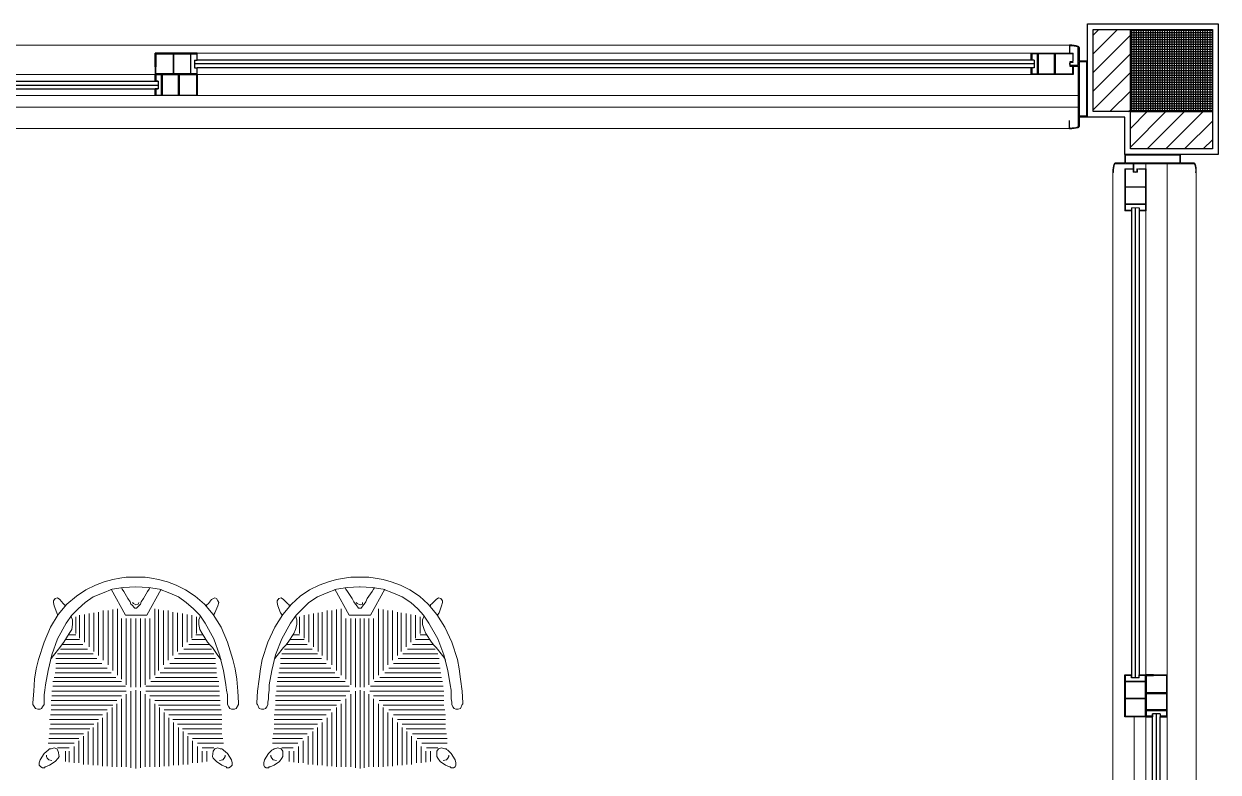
# Model space of a CAD drawing. Extents: x 233 to 569, y -241 to -74.
# Drawn here: x 289.73 to 292.928, y -168.64 to -166.635 of the extents above; entities that cross this region are included whole.
import ezdxf

# ---------------------------------------------------------------- set-up
doc = ezdxf.new("R2010")
doc.units = 0
doc.header["$MEASUREMENT"] = 0
for name, color, linetype in [('2D N 0 PB ABER CORTE', 1, 'CONTINUOUS'), ('2D N 0 PB DECO MUEBLES', 251, 'CONTINUOUS'), ('2D N 0 PB MUROS MAMP', 1, 'CONTINUOUS'), ('2D N 0 PB MUROS MAMP HATCH', 10, 'CONTINUOUS'), ('2D N 0 PB MUROS REVOQUES', 7, 'CONTINUOUS'), ('2D N 00 EST PL COL BORDES', 7, 'CONTINUOUS'), ('2D N 00 EST PL COL HATCH', 92, 'CONTINUOUS')]:
    doc.layers.add(name, color=color, linetype=linetype)
doc.layers.add('2D N 0 PB ABER VISTA', color=1, linetype='CONTINUOUS', lineweight=9)

msp = doc.modelspace()

# ---------------------------------------------------------------- hatches: boundary and pattern name
at = {"layer": '2D N 0 PB MUROS MAMP HATCH'}
h = msp.add_hatch(dxfattribs=at)
h.set_pattern_fill('JIS_WOOD', color=256, scale=0.05)
h.set_pattern_definition([(45, (303.264027, -186.295074), (-0.025, 0.025), [])])
h.paths.add_polyline_path([(292.9135, -166.9702), (292.9135, -166.8702), (292.6935, -166.8702), (292.6935, -166.9702)])
h.paths.add_polyline_path([(292.6935, -166.6502), (292.5935, -166.6502), (292.5935, -166.8702), (292.6935, -166.8702)])
at = {"layer": '2D N 00 EST PL COL HATCH'}
h = msp.add_hatch(dxfattribs=at)
h.set_pattern_fill('NET', color=256, scale=0.002, angle=90)
h.set_pattern_definition([(90, (281.311756, -54.4852896), (-0.00635, 2e-18), []), (180, (281.311756, -54.4852896), (-2e-18, -0.00635), [])])
h.paths.add_polyline_path([(292.9135, -166.6502), (292.6935, -166.6502), (292.6935, -166.8702), (292.9135, -166.8702)])

# ---------------------------------------------------------------- linework, layer by layer
at = {"layer": '2D N 0 PB ABER CORTE'}
for p, q in [((290.1948, -166.7138), (290.0821, -166.7138)), ((290.0821, -166.7502), (290.0821, -166.7138)), ((290.0837, -166.7153), (290.1296, -166.7153)), ((290.0837, -166.7153), (290.0837, -166.7502)), ((290.1331, -166.7153), (290.1753, -166.7153)), ((290.1789, -166.7153), (290.1922, -166.7153)), ((290.1948, -166.7323), (290.1948, -166.7138)), ((292.428, -166.7138), (292.5406, -166.7138)), ((292.428, -166.7323), (292.428, -166.7138)), ((292.4438, -166.7153), (292.4305, -166.7153)), ((292.4896, -166.7153), (292.4474, -166.7153)), ((292.5391, -166.7153), (292.4932, -166.7153)), ((292.5391, -166.7153), (292.5391, -166.7342)), ((292.5406, -166.7342), (292.5406, -166.7138)), ((290.1306, -166.7163), (290.1306, -166.7681)), ((290.1321, -166.7681), (290.1321, -166.7163)), ((290.1764, -166.7163), (290.1764, -166.7681)), ((290.1779, -166.7681), (290.1779, -166.7163)), ((290.1869, -166.7323), (290.1869, -166.7526)), ((290.1869, -166.7323), (290.1948, -166.7323)), ((292.4359, -166.7425), (290.1869, -166.7425)), ((290.1933, -166.7163), (290.1933, -166.7323)), ((292.428, -166.7323), (290.1948, -166.7323)), ((292.4359, -166.7323), (292.428, -166.7323)), ((292.4295, -166.7163), (292.4295, -166.7323)), ((292.4359, -166.7323), (292.4359, -166.7526)), ((292.4449, -166.7681), (292.4449, -166.7163)), ((292.4464, -166.7163), (292.4464, -166.7681)), ((292.4906, -166.7681), (292.4906, -166.7163)), ((292.4922, -166.7163), (292.4922, -166.7681)), ((292.5406, -166.7342), (292.5391, -166.7342)), ((290.0821, -166.7502), (290.0821, -166.7706)), ((290.0821, -166.7889), (290.0821, -166.7704)), ((290.0821, -166.7704), (290.1948, -166.7704)), ((290.0821, -166.7706), (290.1948, -166.7706)), ((290.0837, -166.7691), (290.0837, -166.7502)), ((290.1296, -166.7691), (290.0837, -166.7691)), ((290.0837, -166.7729), (290.0837, -166.7889)), ((290.098, -166.7719), (290.0847, -166.7719)), ((290.099, -166.8247), (290.099, -166.7729)), ((290.1006, -166.7729), (290.1006, -166.8247)), ((290.1438, -166.7719), (290.1016, -166.7719)), ((290.1753, -166.7691), (290.1331, -166.7691)), ((290.1448, -166.8247), (290.1448, -166.7729)), ((290.1463, -166.7729), (290.1463, -166.8247)), ((290.1933, -166.7719), (290.1474, -166.7719)), ((290.1922, -166.7691), (290.1789, -166.7691)), ((290.1869, -166.7526), (290.1948, -166.7526)), ((290.1933, -166.7526), (290.1933, -166.7681)), ((290.1933, -166.8257), (290.1933, -166.7719)), ((290.1948, -166.7706), (290.1948, -166.7526)), ((292.428, -166.7526), (290.1948, -166.7526)), ((290.1948, -166.7704), (290.1948, -166.8272)), ((292.4359, -166.7526), (292.428, -166.7526)), ((292.428, -166.7706), (292.428, -166.7526)), ((292.5406, -166.7706), (292.428, -166.7706)), ((292.4295, -166.7526), (292.4295, -166.7681)), ((292.4305, -166.7691), (292.4438, -166.7691)), ((292.4474, -166.7691), (292.4896, -166.7691)), ((292.4932, -166.7691), (292.5391, -166.7691)), ((292.5406, -166.7502), (292.5391, -166.7502)), ((292.5391, -166.7691), (292.5391, -166.7502)), ((292.5406, -166.7502), (292.5406, -166.7706)), ((289.0457, -166.7991), (290.09, -166.7991)), ((289.0457, -166.8092), (290.09, -166.8092)), ((289.0536, -166.7889), (290.09, -166.7889)), ((290.09, -166.7889), (290.0821, -166.7889)), ((290.09, -166.8092), (290.0821, -166.8092)), ((290.0821, -166.8272), (290.0821, -166.8092)), ((290.0837, -166.8092), (290.0837, -166.8247)), ((290.09, -166.7889), (290.09, -166.8092)), ((290.1933, -166.7889), (290.1948, -166.7889)), ((290.1933, -166.7991), (290.1948, -166.7991)), ((290.1933, -166.8092), (290.1948, -166.8092)), ((290.1948, -166.8272), (290.0821, -166.8272)), ((290.0847, -166.8257), (290.098, -166.8257)), ((290.1016, -166.8257), (290.1438, -166.8257)), ((290.1474, -166.8257), (290.1933, -166.8257)), ((292.6965, -167.1278), (292.6965, -168.3868)), ((292.7067, -167.1278), (292.7067, -168.3868)), ((292.7168, -167.1278), (292.7168, -168.3804)), ((292.6785, -168.4915), (292.6785, -168.3788)), ((292.6785, -168.3788), (292.6965, -168.3788)), ((292.6965, -168.3868), (292.6965, -168.3788)), ((292.7168, -168.3788), (292.7353, -168.3788)), ((292.7168, -168.3868), (292.7168, -168.3788)), ((292.7555, -168.3788), (292.7351, -168.3788)), ((292.7351, -168.3788), (292.7351, -168.4915)), ((292.7353, -168.3788), (292.7353, -168.4915)), ((292.7555, -168.3788), (292.7919, -168.3788)), ((292.7919, -168.4915), (292.7919, -168.3788)), ((292.68, -168.3814), (292.68, -168.3947)), ((292.68, -168.3983), (292.68, -168.4405)), ((292.6965, -168.3804), (292.6811, -168.3804)), ((292.6811, -168.3957), (292.7328, -168.3957)), ((292.7328, -168.3973), (292.6811, -168.3973)), ((292.7168, -168.3868), (292.6965, -168.3868)), ((292.7328, -168.3804), (292.7168, -168.3804)), ((292.7338, -168.3947), (292.7338, -168.3814)), ((292.7338, -168.4405), (292.7338, -168.3983)), ((292.7366, -168.4263), (292.7366, -168.3804)), ((292.7366, -168.3804), (292.7555, -168.3804)), ((292.7904, -168.3804), (292.7555, -168.3804)), ((292.7904, -168.3804), (292.7904, -168.4263)), ((292.6811, -168.4415), (292.7328, -168.4415)), ((292.7328, -168.4431), (292.6811, -168.4431)), ((292.7366, -168.472), (292.7366, -168.4298)), ((292.7894, -168.4273), (292.7377, -168.4273)), ((292.7377, -168.4288), (292.7894, -168.4288)), ((292.7904, -168.4298), (292.7904, -168.472)), ((292.68, -168.4441), (292.68, -168.49)), ((292.7338, -168.49), (292.7338, -168.4441)), ((292.7894, -168.4731), (292.7377, -168.4731)), ((292.7377, -168.4746), (292.7894, -168.4746)), ((292.7353, -168.4915), (292.6785, -168.4915)), ((292.68, -168.49), (292.7338, -168.49)), ((292.6965, -168.49), (292.6965, -168.4915)), ((292.7066, -168.49), (292.7066, -168.4915)), ((292.7168, -168.49), (292.7168, -168.4915)), ((292.7351, -168.4915), (292.7531, -168.4915)), ((292.7366, -168.4889), (292.7366, -168.4756)), ((292.7531, -168.49), (292.7377, -168.49)), ((292.7531, -169.8385), (292.7531, -168.4836)), ((292.7734, -168.4836), (292.7531, -168.4836)), ((292.7531, -168.4836), (292.7531, -168.4915)), ((292.7633, -169.8449), (292.7633, -168.4836)), ((292.7734, -168.4836), (292.7734, -168.4915)), ((292.7894, -168.49), (292.7734, -168.49)), ((292.7734, -169.8449), (292.7734, -168.4915)), ((292.7734, -168.4915), (292.7919, -168.4915)), ((292.7904, -168.4756), (292.7904, -168.4889))]:
    msp.add_line(p, q, dxfattribs=at)
at = {"layer": '2D N 0 PB ABER CORTE', "color": 251}
for p, q in [((292.5304, -166.6933), (292.5304, -166.7138)), ((292.5304, -166.9146), (292.5304, -166.8941))]:
    msp.add_line(p, q, dxfattribs=at)
at = {"layer": '2D N 0 PB ABER CORTE', "color": 1}
for p, q in [((292.5539, -166.7455), (292.5539, -166.6977)), ((292.556, -166.6983), (292.556, -166.7338)), ((292.556, -166.723), (292.556, -166.6983)), ((292.556, -166.7007), (292.556, -166.7255)), ((292.556, -166.7007), (292.556, -166.7179)), ((292.556, -166.7255), (292.556, -166.7007)), ((292.5313, -166.7374), (292.5304, -166.7425)), ((292.5304, -166.7425), (292.5313, -166.7476)), ((292.5319, -166.7425), (292.5327, -166.7381)), ((292.5326, -166.7466), (292.5319, -166.7425)), ((292.5401, -166.7365), (292.5323, -166.7365)), ((292.5529, -166.7466), (292.5326, -166.7466)), ((292.5327, -166.7381), (292.5401, -166.7381)), ((292.5406, -166.7375), (292.5406, -166.737)), ((292.556, -166.7373), (292.556, -166.8813)), ((292.5765, -166.7368), (292.5565, -166.7368)), ((292.5785, -166.7348), (292.557, -166.7348)), ((292.5575, -166.7348), (292.557, -166.7348)), ((292.5765, -166.8818), (292.5765, -166.7368)), ((292.5785, -166.8852), (292.5785, -166.7361)), ((292.5323, -166.7484), (292.5529, -166.7484)), ((292.5539, -166.7494), (292.5539, -166.8124)), ((292.5539, -166.7494), (292.5539, -166.9102)), ((292.556, -166.9097), (292.556, -166.8849)), ((292.556, -166.8849), (292.556, -166.9097)), ((292.556, -166.8849), (292.556, -166.9021)), ((292.5565, -166.8818), (292.5765, -166.8818)), ((292.5575, -166.8839), (292.557, -166.8839)), ((292.557, -166.8839), (292.5785, -166.8839))]:
    msp.add_line(p, q, dxfattribs=at)
at = {"layer": '2D N 0 PB ABER CORTE'}
for centre, start, end in [((290.1296, -166.7163), 0, 90), ((290.1331, -166.7163), 90, 180), ((290.1753, -166.7163), 0, 90), ((290.1789, -166.7163), 90, 180), ((290.1922, -166.7163), 0, 90), ((292.4305, -166.7163), 90, 180), ((292.4438, -166.7163), 0, 90), ((292.4474, -166.7163), 90, 180), ((292.4896, -166.7163), 0, 90), ((292.4932, -166.7163), 90, 180), ((290.0847, -166.7729), 90, 180), ((290.098, -166.7729), 0, 90), ((290.1016, -166.7729), 90, 180), ((290.1296, -166.7681), 270, 0), ((290.1331, -166.7681), 180, 270), ((290.1438, -166.7729), 0, 90), ((290.1474, -166.7729), 90, 180), ((290.1753, -166.7681), 270, 0), ((290.1789, -166.7681), 180, 270), ((290.1922, -166.7681), 270, 0), ((292.4305, -166.7681), 180, 270), ((292.4438, -166.7681), 270, 0), ((292.4474, -166.7681), 180, 270), ((292.4896, -166.7681), 270, 0), ((292.4932, -166.7681), 180, 270), ((290.0847, -166.8247), 180, 270), ((290.098, -166.8247), 270, 0), ((290.1016, -166.8247), 180, 270), ((290.1438, -166.8247), 270, 0), ((290.1474, -166.8247), 180, 270), ((292.6811, -168.3814), 90, 180), ((292.6811, -168.3947), 180, 270), ((292.6811, -168.3983), 90, 180), ((292.7328, -168.3814), 0, 90), ((292.7328, -168.3947), 270, 0), ((292.7328, -168.3983), 0, 90), ((292.6811, -168.4405), 180, 270), ((292.6811, -168.4441), 90, 180), ((292.7328, -168.4405), 270, 0), ((292.7328, -168.4441), 0, 90), ((292.7377, -168.4263), 180, 270), ((292.7377, -168.4298), 90, 180), ((292.7894, -168.4263), 270, 0), ((292.7894, -168.4298), 0, 90), ((292.7377, -168.472), 180, 270), ((292.7377, -168.4756), 90, 180), ((292.7894, -168.472), 270, 0), ((292.7894, -168.4756), 0, 90), ((292.7377, -168.4889), 180, 270), ((292.7894, -168.4889), 270, 0)]:
    msp.add_arc(centre, 0.00102, start, end, dxfattribs=at)
at = {"layer": '2D N 0 PB ABER CORTE', "color": 1}
for centre, radius, start, end in [((292.5314, -166.6933), 0.00102, 90.7743, 330.4385), ((292.5324, -166.7691), 0.0768, 73.8724, 90.7743), ((292.5324, -166.7691), 0.0753, 73.9866, 90.1015), ((292.5529, -166.6977), 0.00102, 0, 73.9866), ((292.5529, -166.6983), 0.00307, 0, 73.8724), ((292.5323, -166.7375), 0.00102, 90, 170), ((292.5323, -166.7474), 0.00102, 190, 270), ((292.5401, -166.737), 0.000512, 0, 90), ((292.5401, -166.7375), 0.000512, 270, 0), ((292.5529, -166.7455), 0.00102, 270, 0), ((292.557, -166.7338), 0.00102, 180, 270), ((292.5565, -166.7373), 0.000512, 90, 180), ((292.5529, -166.7494), 0.00102, 0, 90), ((292.5565, -166.8813), 0.000512, 180, 270), ((292.557, -166.8849), 0.00102, 90, 180), ((292.5314, -166.9146), 0.00102, 29.5615, 269.2257), ((292.5324, -166.8388), 0.0768, 269.2257, 286.1276), ((292.5324, -166.8388), 0.0753, 269.8985, 286.0134), ((292.5529, -166.9102), 0.00102, 286.0134, 0), ((292.5529, -166.9097), 0.00307, 286.1276, 0)]:
    msp.add_arc(centre, radius, start, end, dxfattribs=at)
at = {"layer": '2D N 0 PB ABER VISTA', "color": 251}
for p, q in [((292.5314, -166.6923), (286.5233, -166.6923)), ((292.5304, -166.7135), (290.1385, -166.7135)), ((292.428, -166.7704), (288.941, -166.7704)), ((292.5539, -166.8272), (289.1286, -166.8272)), ((288.3648, -166.8584), (292.5539, -166.8584)), ((286.5256, -166.9156), (292.5314, -166.9156)), ((292.6468, -167.0323), (292.6468, -171.2981)), ((292.7351, -167.0098), (292.7351, -169.8346)), ((292.7922, -167.0098), (292.7922, -168.4852)), ((292.8701, -171.2984), (292.8701, -167.03)), ((292.7066, -167.1278), (292.7066, -168.3868)), ((292.792, -167.1357), (292.792, -170.0223)), ((292.704, -168.4915), (292.704, -171.3187))]:
    msp.add_line(p, q, dxfattribs=at)
at = {"layer": '2D N 0 PB ABER VISTA', "color": 1}
for p, q in [((292.6785, -167.0067), (292.6785, -166.9852)), ((292.6785, -166.9852), (292.8276, -166.9852)), ((292.6805, -167.0072), (292.6805, -166.9872)), ((292.6805, -166.9872), (292.8256, -166.9872)), ((292.8256, -166.9872), (292.8256, -167.0072)), ((292.8276, -166.9852), (292.8276, -167.0067)), ((292.6997, -167.0098), (292.6522, -167.0098)), ((292.6905, -167.0098), (292.6522, -167.0098)), ((292.8169, -167.0098), (292.6522, -167.0098)), ((292.6527, -167.0077), (292.6775, -167.0077)), ((292.6775, -167.0077), (292.6527, -167.0077)), ((292.6775, -167.0077), (292.6603, -167.0077)), ((292.6785, -167.0062), (292.6785, -167.0067)), ((292.772, -167.0077), (292.6811, -167.0077)), ((292.6865, -167.0077), (292.6811, -167.0077)), ((292.7008, -167.0314), (292.7008, -167.0108)), ((292.7067, -167.0333), (292.7016, -167.0324)), ((292.7026, -167.0108), (292.7026, -167.031)), ((292.7026, -167.031), (292.7067, -167.0317)), ((292.7067, -167.0317), (292.7111, -167.031)), ((292.7118, -167.0324), (292.7067, -167.0333)), ((292.7111, -167.031), (292.7111, -167.0236)), ((292.7116, -167.0231), (292.7121, -167.0231)), ((292.7126, -167.0236), (292.7126, -167.0314)), ((292.8251, -167.0077), (292.772, -167.0077)), ((292.8169, -167.0098), (292.8647, -167.0098)), ((292.8276, -167.0062), (292.8276, -167.0067)), ((292.8286, -167.0077), (292.8617, -167.0077)), ((292.8617, -167.0077), (292.8369, -167.0077)), ((292.8394, -167.0077), (292.8641, -167.0077)), ((292.8617, -167.0077), (292.8445, -167.0077))]:
    msp.add_line(p, q, dxfattribs=at)
at = {"layer": '2D N 0 PB ABER VISTA'}
for p, q in [((292.6785, -167.0231), (292.6785, -167.1357)), ((292.6989, -167.0231), (292.6785, -167.0231)), ((292.6801, -167.0246), (292.6989, -167.0246)), ((292.6801, -167.0705), (292.6801, -167.0246)), ((292.6989, -167.0231), (292.6989, -167.0246)), ((292.715, -167.0231), (292.715, -167.0246)), ((292.715, -167.0231), (292.7354, -167.0231)), ((292.7338, -167.0246), (292.715, -167.0246)), ((292.7338, -167.0246), (292.7338, -167.0705)), ((292.7354, -167.1357), (292.7354, -167.0231)), ((292.6801, -167.1163), (292.6801, -167.0741)), ((292.7328, -167.0715), (292.6811, -167.0715)), ((292.6811, -167.073), (292.7328, -167.073)), ((292.7338, -167.0741), (292.7338, -167.1163)), ((292.6801, -167.1332), (292.6801, -167.1198)), ((292.7328, -167.1173), (292.6811, -167.1173)), ((292.6811, -167.1188), (292.7328, -167.1188)), ((292.6965, -167.1278), (292.6965, -167.1357)), ((292.7168, -167.1278), (292.6965, -167.1278)), ((292.7168, -167.1278), (292.7168, -167.1357)), ((292.7338, -167.1198), (292.7338, -167.1332)), ((292.6785, -167.1357), (292.6965, -167.1357)), ((292.6965, -167.1342), (292.6811, -167.1342)), ((292.7328, -167.1342), (292.7168, -167.1342)), ((292.7168, -167.1357), (292.7354, -167.1357))]:
    msp.add_line(p, q, dxfattribs=at)
at = {"layer": '2D N 0 PB ABER VISTA', "color": 1}
for centre, radius, start, end in [((292.7236, -167.0313), 0.0768, 163.8724, 180.7743), ((292.6478, -167.0323), 0.00102, 180.7743, 60.4385), ((292.7236, -167.0313), 0.0753, 163.9866, 180.1015), ((292.6527, -167.0108), 0.00307, 90, 163.8724), ((292.6522, -167.0108), 0.00102, 90, 163.9866), ((292.6775, -167.0067), 0.00102, 270, 0), ((292.6811, -167.0072), 0.000512, 180, 270), ((292.7018, -167.0314), 0.00102, 180, 260), ((292.7116, -167.0236), 0.000512, 90, 180), ((292.7116, -167.0314), 0.00102, 280, 360), ((292.7121, -167.0236), 0.000512, 0, 90), ((292.8251, -167.0072), 0.000512, 270, 0), ((292.8286, -167.0067), 0.00102, 180, 270), ((292.8641, -167.0108), 0.00307, 16.1276, 90), ((292.8647, -167.0108), 0.00102, 16.0134, 90), ((292.7933, -167.0313), 0.0753, 359.8985, 16.0134), ((292.7933, -167.0313), 0.0768, 359.2257, 16.1276), ((292.8691, -167.0323), 0.00102, 119.5615, 359.2257)]:
    msp.add_arc(centre, radius, start, end, dxfattribs=at)
at = {"layer": '2D N 0 PB ABER VISTA'}
for centre, start, end in [((292.6811, -167.0705), 180, 270), ((292.6811, -167.0741), 90, 180), ((292.7328, -167.0705), 270, 0), ((292.7328, -167.0741), 0, 90), ((292.6811, -167.1163), 180, 270), ((292.6811, -167.1198), 90, 180), ((292.7328, -167.1163), 270, 0), ((292.7328, -167.1198), 0, 90), ((292.6811, -167.1332), 180, 270), ((292.7328, -167.1332), 270, 0)]:
    msp.add_arc(centre, 0.00102, start, end, dxfattribs=at)
at = {"layer": '2D N 0 PB DECO MUEBLES', "lineweight": 9}
for points in [[(290.0299, -168.1175), (290.0342, -168.1175), (290.0426, -168.1175), (290.0553, -168.1175), (290.0723, -168.1196), (290.0913, -168.1239), (290.1146, -168.1302), (290.1379, -168.1387), (290.1633, -168.1514), (290.1887, -168.1683), (290.2141, -168.1895), (290.2374, -168.217), (290.2585, -168.2509), (290.2755, -168.2911), (290.2903, -168.3377), (290.2966, -168.3631), (290.3009, -168.3906), (290.303, -168.4223), (290.3051, -168.4541), (290.3051, -168.4562), (290.3051, -168.4583), (290.2987, -168.4689), (290.2945, -168.471), (290.286, -168.471), (290.2818, -168.4689), (290.2797, -168.4647), (290.2755, -168.4583), (290.2755, -168.4562), (290.2755, -168.452), (290.2755, -168.4435), (290.2755, -168.4329), (290.2733, -168.4202), (290.2712, -168.4054), (290.2649, -168.3673), (290.2543, -168.325), (290.2395, -168.2826), (290.2162, -168.2403), (290.2014, -168.2191), (290.1844, -168.2022), (290.1654, -168.1853), (290.1442, -168.1704), (290.1209, -168.1599), (290.0934, -168.1493), (290.0638, -168.145), (290.0299, -168.1429), (289.9961, -168.145), (289.9664, -168.1493), (289.941, -168.1599), (289.9156, -168.1704), (289.8945, -168.1853), (289.8754, -168.2022), (289.8585, -168.2191), (289.8437, -168.2403), (289.8204, -168.2826), (289.8056, -168.325), (289.795, -168.3673), (289.7886, -168.4054), (289.7865, -168.4202), (289.7844, -168.4329), (289.7844, -168.4435), (289.7844, -168.452), (289.7844, -168.4562), (289.7844, -168.4583), (289.7802, -168.4647), (289.778, -168.4689), (289.7738, -168.471), (289.7675, -168.471), (289.7611, -168.4689), (289.7548, -168.4583), (289.7548, -168.4562), (289.7548, -168.4541), (289.7569, -168.4223), (289.759, -168.3906), (289.7632, -168.3631), (289.7696, -168.3377), (289.7844, -168.2911), (289.8013, -168.2509), (289.8225, -168.217), (289.8458, -168.1895), (289.8712, -168.1683), (289.8966, -168.1514), (289.922, -168.1387), (289.9453, -168.1302), (289.9685, -168.1239), (289.9876, -168.1196), (290.0045, -168.1175), (290.0193, -168.1175), (290.0278, -168.1175)], [(290.6311, -168.1175), (290.6332, -168.1175), (290.6417, -168.1175), (290.6544, -168.1175), (290.6713, -168.1196), (290.6925, -168.1239), (290.7136, -168.1302), (290.739, -168.1387), (290.7644, -168.1514), (290.7898, -168.1683), (290.8131, -168.1895), (290.8364, -168.217), (290.8576, -168.2509), (290.8766, -168.2911), (290.8914, -168.3377), (290.8957, -168.3631), (290.8999, -168.3906), (290.9041, -168.4223), (290.9062, -168.4541), (290.9062, -168.4562), (290.9041, -168.4583), (290.8999, -168.4689), (290.8935, -168.471), (290.8872, -168.471), (290.883, -168.4689), (290.8787, -168.4647), (290.8766, -168.4583), (290.8766, -168.4562), (290.8766, -168.452), (290.8745, -168.4435), (290.8745, -168.4329), (290.8745, -168.4202), (290.8724, -168.4054), (290.866, -168.3673), (290.8554, -168.325), (290.8385, -168.2826), (290.8152, -168.2403), (290.8004, -168.2191), (290.7856, -168.2022), (290.7665, -168.1853), (290.7433, -168.1704), (290.72, -168.1599), (290.6925, -168.1493), (290.6628, -168.145), (290.6311, -168.1429), (290.629, -168.1429), (290.5972, -168.145), (290.5676, -168.1493), (290.5401, -168.1599), (290.5168, -168.1704), (290.4935, -168.1853), (290.4766, -168.2022), (290.4596, -168.2191), (290.4448, -168.2403), (290.4215, -168.2826), (290.4046, -168.325), (290.394, -168.3673), (290.3877, -168.4054), (290.3877, -168.4202), (290.3855, -168.4329), (290.3855, -168.4435), (290.3834, -168.452), (290.3834, -168.4562), (290.3834, -168.4583), (290.3813, -168.4647), (290.3771, -168.4689), (290.3728, -168.471), (290.3665, -168.471), (290.3601, -168.4689), (290.3559, -168.4583), (290.3538, -168.4562), (290.3538, -168.4541), (290.3559, -168.4223), (290.3601, -168.3906), (290.3644, -168.3631), (290.3686, -168.3377), (290.3834, -168.2911), (290.4025, -168.2509), (290.4236, -168.217), (290.4469, -168.1895), (290.4702, -168.1683), (290.4956, -168.1514), (290.521, -168.1387), (290.5464, -168.1302), (290.5676, -168.1239), (290.5887, -168.1196), (290.6057, -168.1175), (290.6184, -168.1175), (290.6268, -168.1175), (290.629, -168.1175)], [(289.7992, -168.5769), (289.8034, -168.5769), (289.8119, -168.5747), (289.8183, -168.5769), (289.8225, -168.5832), (289.8246, -168.598), (289.8225, -168.6023), (289.814, -168.6107), (289.7992, -168.6213), (289.7886, -168.6255), (289.7865, -168.6255), (289.7865, -168.6277), (289.7802, -168.6277), (289.7759, -168.6255), (289.7717, -168.6213), (289.7717, -168.615), (289.7738, -168.6065), (289.7844, -168.5896), (289.795, -168.5811), (289.7971, -168.579)], [(290.2606, -168.5769), (290.2564, -168.5769), (290.2501, -168.5747), (290.2416, -168.5769), (290.2374, -168.5832), (290.2352, -168.598), (290.2374, -168.6023), (290.2458, -168.6107), (290.2606, -168.6213), (290.2712, -168.6255), (290.2733, -168.6255), (290.2733, -168.6277), (290.2797, -168.6277), (290.2839, -168.6255), (290.2882, -168.6213), (290.2882, -168.615), (290.286, -168.6065), (290.2755, -168.5896), (290.2649, -168.5811), (290.2628, -168.579)], [(290.4004, -168.5769), (290.4025, -168.5769), (290.4109, -168.5747), (290.4194, -168.5769), (290.4236, -168.5832), (290.4236, -168.598), (290.4215, -168.6023), (290.4152, -168.6107), (290.4004, -168.6213), (290.3898, -168.6255), (290.3877, -168.6255), (290.3855, -168.6277), (290.3792, -168.6277), (290.375, -168.6255), (290.3728, -168.6213), (290.3728, -168.615), (290.375, -168.6065), (290.3855, -168.5896), (290.394, -168.5811), (290.3982, -168.579)], [(290.8618, -168.5769), (290.8576, -168.5769), (290.8491, -168.5747), (290.8406, -168.5769), (290.8364, -168.5832), (290.8364, -168.598), (290.8385, -168.6023), (290.8449, -168.6107), (290.8597, -168.6213), (290.8703, -168.6255), (290.8724, -168.6255), (290.8745, -168.6277), (290.8808, -168.6277), (290.8851, -168.6255), (290.8872, -168.6213), (290.8872, -168.615), (290.8851, -168.6065), (290.8745, -168.5896), (290.866, -168.5811), (290.8618, -168.579)]]:
    msp.add_lwpolyline(points, close=True, dxfattribs=at)
for points in [[(289.9643, -168.1493), (290.0024, -168.2191), (290.0299, -168.2191), (290.0596, -168.2191), (290.0977, -168.1493)], [(289.9918, -168.145), (289.9939, -168.1493), (289.9982, -168.1556), (290.0088, -168.1747), (290.0151, -168.1831), (290.0172, -168.1895), (290.0193, -168.1916), (290.0278, -168.2001), (290.0299, -168.2001), (290.032, -168.2001), (290.0405, -168.1916), (290.0426, -168.1895), (290.0447, -168.1831), (290.0511, -168.1747), (290.0617, -168.1556), (290.0659, -168.1493), (290.068, -168.145)], [(290.5633, -168.1493), (290.6014, -168.2191), (290.629, -168.2191), (290.6311, -168.2191), (290.6586, -168.2191), (290.6967, -168.1493)], [(290.5909, -168.145), (290.593, -168.1493), (290.5972, -168.1556), (290.6099, -168.1747), (290.6141, -168.1831), (290.6184, -168.1895), (290.6205, -168.1916), (290.6268, -168.2001), (290.629, -168.2001), (290.6311, -168.2001), (290.6332, -168.2001), (290.6395, -168.1916), (290.6417, -168.1895), (290.6459, -168.1831), (290.6501, -168.1747), (290.6628, -168.1556), (290.6671, -168.1493), (290.6692, -168.145)], [(289.8225, -168.2191), (289.8204, -168.217), (289.8183, -168.2128), (289.8119, -168.1937), (289.8098, -168.1853), (289.8098, -168.181), (289.814, -168.1747), (289.8204, -168.1726), (289.8267, -168.1768), (289.8352, -168.1874), (289.8394, -168.1916), (289.8415, -168.1937)], [(290.0215, -168.1853), (290.0236, -168.1874), (290.0299, -168.1916), (290.0363, -168.1895), (290.0384, -168.1853)], [(290.2395, -168.2191), (290.2395, -168.217), (290.2416, -168.2128), (290.2501, -168.1937), (290.2522, -168.1853), (290.2501, -168.181), (290.2458, -168.1747), (290.2416, -168.1726), (290.2331, -168.1768), (290.2247, -168.1874), (290.2204, -168.1916), (290.2183, -168.1937)], [(290.4215, -168.2191), (290.4215, -168.217), (290.4173, -168.2128), (290.4109, -168.1937), (290.4088, -168.1853), (290.4088, -168.181), (290.4131, -168.1747), (290.4194, -168.1726), (290.4258, -168.1768), (290.4363, -168.1874), (290.4406, -168.1916), (290.4406, -168.1937)], [(290.6205, -168.1853), (290.6226, -168.1874), (290.6311, -168.1916), (290.6374, -168.1895), (290.6374, -168.1853)], [(290.8385, -168.2191), (290.8385, -168.217), (290.8427, -168.2128), (290.8491, -168.1937), (290.8512, -168.1853), (290.8512, -168.181), (290.847, -168.1747), (290.8406, -168.1726), (290.8343, -168.1768), (290.8237, -168.1874), (290.8195, -168.1916), (290.8195, -168.1937)], [(289.8796, -168.2805), (289.8796, -168.2191)], [(289.8923, -168.2911), (289.8923, -168.217)], [(289.905, -168.3038), (289.905, -168.2149)], [(289.9177, -168.3165), (289.9177, -168.2128)], [(289.9304, -168.3271), (289.9304, -168.2107)], [(289.9431, -168.3398), (289.9431, -168.2064)], [(289.9558, -168.3525), (289.9558, -168.2064)], [(289.9685, -168.3673), (289.9685, -168.2043)], [(289.9812, -168.38), (289.9812, -168.2022)], [(290.0807, -168.38), (290.0807, -168.2022)], [(290.0913, -168.3673), (290.0913, -168.2043)], [(290.104, -168.3525), (290.104, -168.2064)], [(290.1167, -168.3398), (290.1167, -168.2064)], [(290.1294, -168.3271), (290.1294, -168.2107)], [(290.1421, -168.3165), (290.1421, -168.2128)], [(290.1548, -168.3038), (290.1548, -168.2149)], [(290.1675, -168.2911), (290.1675, -168.217)], [(290.1802, -168.2805), (290.1802, -168.2191)], [(290.4808, -168.2805), (290.4808, -168.2191)], [(290.4935, -168.2911), (290.4935, -168.217)], [(290.5062, -168.3038), (290.5062, -168.2149)], [(290.5189, -168.3165), (290.5189, -168.2128)], [(290.5295, -168.3271), (290.5295, -168.2107)], [(290.5422, -168.3398), (290.5422, -168.2064)], [(290.5549, -168.3525), (290.5549, -168.2064)], [(290.5676, -168.3673), (290.5676, -168.2043)], [(290.5803, -168.38), (290.5803, -168.2022)], [(290.6798, -168.38), (290.6798, -168.2022)], [(290.6925, -168.3673), (290.6925, -168.2043)], [(290.7052, -168.3525), (290.7052, -168.2064)], [(290.7179, -168.3398), (290.7179, -168.2064)], [(290.7306, -168.3271), (290.7306, -168.2107)], [(290.7411, -168.3165), (290.7411, -168.2128)], [(290.7538, -168.3038), (290.7538, -168.2149)], [(290.7665, -168.2911), (290.7665, -168.217)], [(290.7792, -168.2805), (290.7792, -168.2191)], [(289.8013, -168.3398), (289.8034, -168.3355), (289.8098, -168.3271), (289.8267, -168.3059), (289.831, -168.2996), (289.8373, -168.2911), (289.8521, -168.2678), (289.8585, -168.2572), (289.8606, -168.2445), (289.8606, -168.2318), (289.8564, -168.2212)], [(289.8691, -168.2678), (289.8691, -168.2234)], [(289.9918, -168.3906), (289.9918, -168.2276)], [(290.0045, -168.4054), (290.0045, -168.2276)], [(290.0172, -168.4117), (290.0172, -168.2276)], [(290.0299, -168.4117), (290.0299, -168.2276)], [(290.0426, -168.4117), (290.0426, -168.2276)], [(290.0553, -168.4054), (290.0553, -168.2276)], [(290.068, -168.3906), (290.068, -168.2276)], [(290.1929, -168.2678), (290.1929, -168.2234)], [(290.2585, -168.3398), (290.2564, -168.3355), (290.2501, -168.3271), (290.2352, -168.3059), (290.2289, -168.2996), (290.2225, -168.2911), (290.2077, -168.2678), (290.2014, -168.2572), (290.1993, -168.2445), (290.1993, -168.2318), (290.2035, -168.2212)], [(290.4004, -168.3398), (290.4025, -168.3355), (290.4088, -168.3271), (290.4258, -168.3059), (290.4321, -168.2996), (290.4385, -168.2911), (290.4533, -168.2678), (290.4575, -168.2572), (290.4617, -168.2445), (290.4617, -168.2318), (290.4575, -168.2212)], [(290.4681, -168.2678), (290.4681, -168.2234)], [(290.593, -168.3906), (290.593, -168.2276)], [(290.6057, -168.4054), (290.6057, -168.2276)], [(290.6184, -168.4117), (290.6184, -168.2276)], [(290.6311, -168.4117), (290.6311, -168.2276)], [(290.6417, -168.4117), (290.6417, -168.2276)], [(290.6544, -168.4054), (290.6544, -168.2276)], [(290.6671, -168.3906), (290.6671, -168.2276)], [(290.7919, -168.2678), (290.7919, -168.2234)], [(290.8597, -168.3398), (290.8576, -168.3355), (290.8512, -168.3271), (290.8343, -168.3059), (290.8279, -168.2996), (290.8216, -168.2911), (290.8068, -168.2678), (290.8025, -168.2572), (290.7983, -168.2445), (290.7983, -168.2318), (290.8025, -168.2212)], [(289.85, -168.272), (289.8691, -168.272)], [(290.2098, -168.272), (290.1908, -168.272)], [(290.4512, -168.272), (290.4681, -168.272)], [(290.8089, -168.272), (290.7919, -168.272)], [(289.8288, -168.3101), (289.9008, -168.3101)], [(289.8331, -168.2974), (289.8881, -168.2974)], [(289.8437, -168.2847), (289.8796, -168.2847)], [(290.2331, -168.3101), (290.159, -168.3101)], [(290.2268, -168.2974), (290.1717, -168.2974)], [(290.2162, -168.2847), (290.1802, -168.2847)], [(290.4279, -168.3101), (290.502, -168.3101)], [(290.4342, -168.2974), (290.4893, -168.2974)], [(290.4427, -168.2847), (290.4808, -168.2847)], [(290.8322, -168.3101), (290.7581, -168.3101)], [(290.8258, -168.2974), (290.7708, -168.2974)], [(290.8173, -168.2847), (290.7792, -168.2847)], [(289.8161, -168.3355), (289.9262, -168.3355)], [(289.8204, -168.3228), (289.9156, -168.3228)], [(290.2437, -168.3355), (290.1336, -168.3355)], [(290.2395, -168.3228), (290.1442, -168.3228)], [(290.4173, -168.3355), (290.5274, -168.3355)], [(290.4215, -168.3228), (290.5168, -168.3228)], [(290.8427, -168.3355), (290.7327, -168.3355)], [(290.8385, -168.3228), (290.7454, -168.3228)], [(289.814, -168.3736), (289.9643, -168.3736)], [(289.8161, -168.3482), (289.9389, -168.3482)], [(289.8161, -168.3609), (289.9537, -168.3609)], [(290.2458, -168.3736), (290.0955, -168.3736)], [(290.2458, -168.3609), (290.1061, -168.3609)], [(290.2437, -168.3482), (290.1209, -168.3482)], [(290.4131, -168.3736), (290.5633, -168.3736)], [(290.4152, -168.3609), (290.5528, -168.3609)], [(290.4173, -168.3482), (290.5401, -168.3482)], [(290.847, -168.3736), (290.6967, -168.3736)], [(290.8449, -168.3609), (290.7073, -168.3609)], [(290.8427, -168.3482), (290.72, -168.3482)], [(289.8077, -168.3969), (289.9918, -168.3969)], [(289.8077, -168.4096), (290.0024, -168.4096)], [(289.8119, -168.3863), (289.977, -168.3863)], [(290.2522, -168.4096), (290.0574, -168.4096)], [(290.2522, -168.3969), (290.0701, -168.3969)], [(290.2479, -168.3863), (290.0828, -168.3863)], [(290.4067, -168.4096), (290.6014, -168.4096)], [(290.4088, -168.3969), (290.5909, -168.3969)], [(290.4109, -168.3863), (290.576, -168.3863)], [(290.8533, -168.4096), (290.6586, -168.4096)], [(290.8512, -168.3969), (290.6692, -168.3969)], [(290.8491, -168.3863), (290.684, -168.3863)], [(289.8056, -168.4223), (290.0045, -168.4223)], [(289.8056, -168.435), (289.9918, -168.435)], [(290.0045, -168.4308), (290.0045, -168.6255)], [(290.0172, -168.4223), (290.0172, -168.6277)], [(290.0299, -168.6298), (290.0299, -168.4202)], [(290.0426, -168.4223), (290.0426, -168.6277)], [(290.0553, -168.4308), (290.0553, -168.6255)], [(290.2543, -168.4223), (290.0574, -168.4223)], [(290.2543, -168.435), (290.068, -168.435)], [(290.4046, -168.435), (290.593, -168.435)], [(290.4067, -168.4223), (290.6036, -168.4223)], [(290.6057, -168.4308), (290.6057, -168.6255)], [(290.6184, -168.4223), (290.6184, -168.6277)], [(290.6311, -168.6298), (290.6311, -168.4202)], [(290.6417, -168.4223), (290.6417, -168.6277)], [(290.6544, -168.4308), (290.6544, -168.6255)], [(290.8554, -168.4223), (290.6565, -168.4223)], [(290.8554, -168.435), (290.6671, -168.435)], [(289.8034, -168.4477), (289.9791, -168.4477)], [(289.8034, -168.4604), (289.9685, -168.4604)], [(289.8034, -168.4731), (289.9537, -168.4731)], [(289.9664, -168.4668), (289.9664, -168.6255)], [(289.9791, -168.4562), (289.9791, -168.6255)], [(289.9918, -168.4435), (289.9918, -168.6255)], [(290.068, -168.4435), (290.068, -168.6255)], [(290.2564, -168.4477), (290.0807, -168.4477)], [(290.0807, -168.4562), (290.0807, -168.6255)], [(290.2564, -168.4604), (290.0913, -168.4604)], [(290.0934, -168.4668), (290.0934, -168.6255)], [(290.2585, -168.4731), (290.1061, -168.4731)], [(290.4025, -168.4731), (290.5528, -168.4731)], [(290.4046, -168.4477), (290.5782, -168.4477)], [(290.4046, -168.4604), (290.5676, -168.4604)], [(290.5676, -168.4668), (290.5676, -168.6255)], [(290.5803, -168.4562), (290.5803, -168.6255)], [(290.593, -168.4435), (290.593, -168.6255)], [(290.6671, -168.4435), (290.6671, -168.6255)], [(290.6798, -168.4562), (290.6798, -168.6255)], [(290.8554, -168.4477), (290.6819, -168.4477)], [(290.8554, -168.4604), (290.6925, -168.4604)], [(290.6925, -168.4668), (290.6925, -168.6255)], [(290.8576, -168.4731), (290.7073, -168.4731)], [(289.7992, -168.4985), (289.9304, -168.4985)], [(289.8013, -168.4858), (289.941, -168.4858)], [(289.9283, -168.507), (289.9283, -168.6213)], [(289.941, -168.4943), (289.941, -168.6234)], [(289.9537, -168.4795), (289.9537, -168.6234)], [(290.1061, -168.4795), (290.1061, -168.6234)], [(290.2606, -168.4858), (290.1188, -168.4858)], [(290.1188, -168.4943), (290.1188, -168.6234)], [(290.2606, -168.4985), (290.1294, -168.4985)], [(290.1315, -168.507), (290.1315, -168.6213)], [(290.4004, -168.4858), (290.5401, -168.4858)], [(290.4004, -168.4985), (290.5295, -168.4985)], [(290.5295, -168.507), (290.5295, -168.6213)], [(290.5422, -168.4943), (290.5422, -168.6234)], [(290.5549, -168.4795), (290.5549, -168.6234)], [(290.7052, -168.4795), (290.7052, -168.6234)], [(290.7179, -168.4943), (290.7179, -168.6234)], [(290.8597, -168.4858), (290.72, -168.4858)], [(290.8597, -168.4985), (290.7306, -168.4985)], [(290.7306, -168.507), (290.7306, -168.6213)], [(289.7992, -168.5239), (289.9072, -168.5239)], [(289.7992, -168.5366), (289.8902, -168.5366)], [(289.8013, -168.5112), (289.9177, -168.5112)], [(289.9029, -168.5303), (289.9029, -168.6192)], [(289.9156, -168.5197), (289.9156, -168.6213)], [(290.2606, -168.5112), (290.1421, -168.5112)], [(290.1442, -168.5197), (290.1442, -168.6213)], [(290.2606, -168.5239), (290.1548, -168.5239)], [(290.1569, -168.5303), (290.1569, -168.6192)], [(290.2606, -168.5366), (290.1696, -168.5366)], [(290.3982, -168.5366), (290.4893, -168.5366)], [(290.4004, -168.5112), (290.5168, -168.5112)], [(290.4004, -168.5239), (290.5062, -168.5239)], [(290.5041, -168.5303), (290.5041, -168.6192)], [(290.5168, -168.5197), (290.5168, -168.6213)], [(290.8597, -168.5112), (290.7433, -168.5112)], [(290.7433, -168.5197), (290.7433, -168.6213)], [(290.8597, -168.5239), (290.7538, -168.5239)], [(290.756, -168.5303), (290.756, -168.6192)], [(290.8618, -168.5366), (290.7708, -168.5366)], [(289.795, -168.562), (289.8648, -168.562)], [(289.7971, -168.5493), (289.8775, -168.5493)], [(289.8648, -168.5705), (289.8648, -168.615)], [(289.8775, -168.5557), (289.8775, -168.615)], [(289.8902, -168.543), (289.8902, -168.6192)], [(290.1696, -168.543), (290.1696, -168.6192)], [(290.2628, -168.5493), (290.1823, -168.5493)], [(290.1823, -168.5557), (290.1823, -168.615)], [(290.2649, -168.562), (290.195, -168.562)], [(290.195, -168.5705), (290.195, -168.615)], [(290.3961, -168.5493), (290.4766, -168.5493)], [(290.3961, -168.562), (290.4639, -168.562)], [(290.466, -168.5705), (290.466, -168.615)], [(290.4787, -168.5557), (290.4787, -168.615)], [(290.4914, -168.543), (290.4914, -168.6192)], [(290.7687, -168.543), (290.7687, -168.6192)], [(290.7814, -168.5557), (290.7814, -168.615)], [(290.8639, -168.5493), (290.7835, -168.5493)], [(290.7941, -168.5705), (290.7941, -168.615)], [(290.8639, -168.562), (290.7962, -168.562)], [(289.7907, -168.5938), (289.7907, -168.598), (289.7929, -168.6023), (289.7971, -168.6065), (289.8056, -168.6086)], [(289.8204, -168.5747), (289.8521, -168.5747)], [(289.8415, -168.5832), (289.8415, -168.6107)], [(289.8521, -168.5832), (289.8521, -168.6128)], [(290.2395, -168.5747), (290.2077, -168.5747)], [(290.2077, -168.5832), (290.2077, -168.6128)], [(290.2204, -168.5832), (290.2204, -168.6107)], [(290.2691, -168.5938), (290.2691, -168.598), (290.267, -168.6023), (290.2628, -168.6065), (290.2543, -168.6086)], [(290.3919, -168.5938), (290.3919, -168.598), (290.394, -168.6023), (290.3982, -168.6065), (290.4067, -168.6086)], [(290.4215, -168.5747), (290.4512, -168.5747)], [(290.4406, -168.5832), (290.4406, -168.6107)], [(290.4533, -168.5832), (290.4533, -168.6128)], [(290.8068, -168.5832), (290.8068, -168.6128)], [(290.8385, -168.5747), (290.8089, -168.5747)], [(290.8195, -168.5832), (290.8195, -168.6107)], [(290.8681, -168.5938), (290.8681, -168.598), (290.866, -168.6023), (290.8618, -168.6065), (290.8533, -168.6086)]]:
    msp.add_lwpolyline(points, dxfattribs=at)
at = {"layer": '2D N 0 PB MUROS MAMP'}
msp.add_lwpolyline([(292.6935, -166.6502), (292.9135, -166.6502), (292.9135, -166.8702), (292.6935, -166.8702)], close=True, dxfattribs=at)
at = {"layer": '2D N 0 PB MUROS REVOQUES'}
for points in [[(292.5785, -166.6352), (292.9285, -166.6352), (292.9285, -166.9852), (292.6785, -166.9852), (292.6785, -166.8852), (292.5785, -166.8852)], [(292.5935, -166.6502), (292.9135, -166.6502), (292.9135, -166.9702), (292.6935, -166.9702), (292.6935, -166.8702), (292.5935, -166.8702)], [(292.5935, -166.6502), (292.6935, -166.6502), (292.6935, -166.8702), (292.5935, -166.8702)], [(292.6935, -166.8702), (292.9135, -166.8702), (292.9135, -166.9702), (292.6935, -166.9702)]]:
    msp.add_lwpolyline(points, close=True, dxfattribs=at)
at = {"layer": '2D N 00 EST PL COL BORDES'}
msp.add_lwpolyline([(292.6935, -166.6502), (292.9135, -166.6502), (292.9135, -166.8702), (292.6935, -166.8702)], close=True, dxfattribs=at)

doc.saveas('drawing.dxf')
